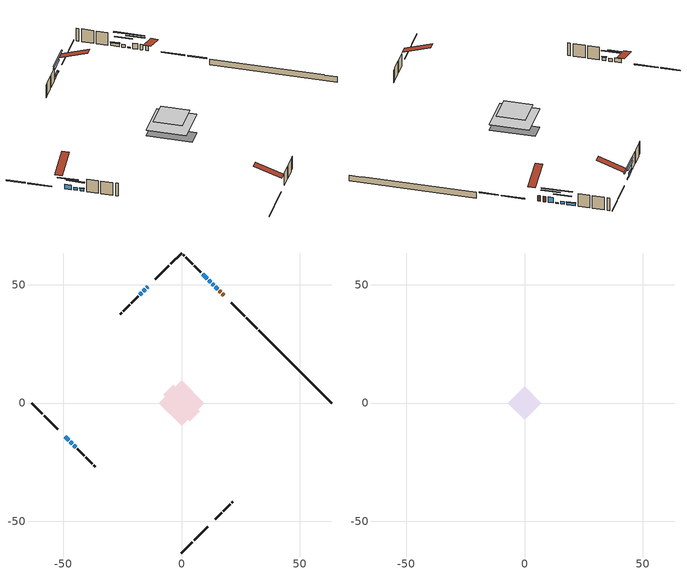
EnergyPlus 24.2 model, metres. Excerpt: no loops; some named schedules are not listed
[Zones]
conditioned space
 floor adiabatic (AdiabaticFloorConstruction): -9.63,0 0,9.63 9.63,0 0,-9.63 z3.12
 floor foundation (Slab1 construction): -7.67,3.46 -3.46,7.67 7.67,-3.46 3.46,-7.67 z-1.55
 wall outside (RimJoist1 construction): 0,-63.4 4.63,-58.77 / -63.4,0 -58.77,-4.63 / 0,63.4 -4.63,58.77 / 32.07,31.33 27.43,35.97 z0.68:0.98
 wall outside (RimJoist2 construction): 5.29,-58.11 11.04,-52.36 / -58.11,-5.29 -52.36,-11.04 / -5.29,58.11 -11.04,52.36 / 26.78,36.62 21.03,42.37 z0.68:0.98
 wall outside (AdiabaticWallConstruction 1): 17.9,45.49 17.3,46.1 / 16.64,46.76 16.03,47.37 z0.68:2.71
 wall outside (AdiabaticWallConstruction): 15.38,48.02 14.23,49.17 z0.68:2.76; 13.57,49.83 13.01,50.39 / -14.16,49.24 -14.72,48.68 z0.68:1.11; 12.36,51.04 11.57,51.83 z0.68:1.77; -15.37,48.03 -16.24,47.16 / -49.24,-14.16 -47.73,-15.67 z0.68:2.33; -16.89,46.51 -17.68,45.72 / 10.91,52.49 8.9,54.5 / -47.07,-16.33 -46.19,-17.21 / -45.54,-17.86 -44.66,-18.74 z0.68:1.72
 wall outside (Wall1 construction): 14.16,-49.24 16.97,-46.43 / -44,-19.4 -41.19,-22.21 / -18.34,45.06 -21.15,42.25 / 8.24,55.16 5.43,57.97 z0.68:5.56
 wall outside (Wall2 construction): 17.63,-45.77 20.5,-42.9 / -40.53,-22.87 -37.66,-25.74 / -21.81,41.59 -24.68,38.72 / 4.77,58.63 1.9,61.5 z0.68:5.56
 wall outside (Wall3 construction): 21.16,-42.24 21.75,-41.65 / -37,-26.4 -36.42,-26.98 / -25.34,38.06 -25.92,37.47 / 1.24,62.16 0.66,62.74 z0.68:5.56
 wall foundation (FoundationWall1 construction): 32.72,30.68,-1.55 32.72,30.68,0.68 60.33,3.07,0.68 60.33,3.07,0.52 63.4,0,0.52 63.4,0,-1.55
 window (WindowConstruction): 15.38,48.02 14.23,49.17 z0.68:2.76
 window (WindowConstruction 8): 13.57,49.83 13.02,50.38 z0.68:1.11
 window (WindowConstruction 9): -14.16,49.24 -14.72,48.68 z0.68:1.11
 window (WindowConstruction 1): 12.36,51.04 11.57,51.83 z0.68:1.77
 window (WindowConstruction 2): -15.37,48.03 -16.24,47.16 z0.68:2.33
 window (WindowConstruction 3): -16.89,46.51 -17.68,45.72 z0.68:1.72
 window (WindowConstruction 4): -49.24,-14.16 -47.73,-15.67 z0.68:2.33
 window (WindowConstruction 5): 10.91,52.49 8.9,54.5 z0.68:1.72
 window (WindowConstruction 6): -47.07,-16.33 -46.19,-17.21 z0.68:1.72
 window (WindowConstruction 7): -45.54,-17.86 -44.66,-18.74 z0.68:1.72
 door (Door): 17.9,45.5 17.3,46.1 z0.68:2.71
 door (Door 1): 16.64,46.76 16.03,47.37 z0.68:2.71
 ceiling adiabatic (AdiabaticFloorConstruction): 0,-9.63 9.63,0 0,9.63 -9.63,0 z3.12
attic - vented
 floor to conditioned space (Floor1 construction Reversed): -7.05,0 0,7.05 7.05,0 0,-7.05 z5.56
 roof outside (Roof1 construction): 13.5,-49.9,5.56 6.64,-43.03,8.79 4.83,-44.84,8.79 11.7,-51.7,5.56; -49.9,-13.5,5.56 -43.03,-6.64,8.79 -44.84,-4.83,8.79 -51.7,-11.7,5.56; -13.5,49.9,5.56 -6.64,43.03,8.79 -4.83,44.84,8.79 -11.7,51.7,5.56; 18.56,44.84,5.56 11.7,37.98,8.79 13.51,36.17,8.79 20.37,43.03,5.56
shading: 12.47,50.93 17.14,46.26 17.43,46.55 12.76,51.22 z5.25; 9.53,53.87 17.06,46.34 17.35,46.63 9.82,54.16 z6.04; -18.2,45.2 -10.68,52.72 -10.97,53.01 -18.49,45.49 z6.04; 9.81,53.59 14.12,49.28 14.41,49.57 10.1,53.88 z4.26; -18,45.4 -13.61,49.79 -13.9,50.08 -18.29,45.69 z4.82; -17.83,45.57 -16.75,46.65 -17.04,46.94 -18.12,45.86 z1.92; -45.97,-17.43 -51,-12.4 -51.29,-12.69 -46.26,-17.72 z4.82; 8.76,54.64 11.05,52.35 11.34,52.64 9.05,54.94 z1.92; -44.43,-18.97 -48.83,-14.57 -49.12,-14.86 -44.72,-19.26 z4.21; -44.52,-18.88 -45.68,-17.72 -45.97,-18.01 -44.81,-19.18 z1.92
[Building]
Building 1: Terrain=Suburbs
[Site:Location]
Toronto City Centre_ON: Latitude {deg}=43.63; Longitude {deg}=-79.39; Time Zone {hr}=-5; Elevation {m}=77; Keep Site Location Information=Yes
[Site:GroundTemperature:Shallow]
5.01852, 3.26908, 3.12898, 3.95918, 7.29196, 10.6092, 13.4851, 15.3069, 15.4617, 13.9799, 11.1774, 7.9619
[Site:WaterMainsTemperature]
Calculation Method=Schedule; Temperature Schedule=mains temperature schedule
[Material] Roughness=Rough; Thermal Absorptance=0.9
Name | Thickness {m} | Conductivity {W/m-K} | Density {kg/m3} | Specific Heat {J/kg-K} | Solar Absorptance | Visible Absorptance
asphalt or fiberglass shingles | 0.00635 | 0.162714 | 1121.4 | 1465.45 | 0.4 | 0.4
ceiling loosefill ins | 0.169333 | 0.0480833 | 16.02 | 1046.75 | 0.7 | 0.7
ceiling stud and cavity | 0.1397 | 0.123964 | 65.682 | 1177.47 | 0.7 | 0.7
concrete 4.0 in. | 0.1016 | 1.803125 | 2242.8 | 837.4 | 0.7 | 0.7
concrete 8.0 in. | 0.2032 | 1.803125 | 2242.8 | 837.4 | 0.7 | 0.7
door material | 0.04445 | 0.053851 | 512.64 | 1214.23 | 0.7 | 0.7
door material 1 | 0.04445 | 0.20624 | 512.64 | 1214.23 | 0.7 | 0.7
exterior vertical ins | 0.00746868 | 0.029427 | 32.04 | 1214.23 | 0.7 | 0.7
floor covering | 0.0127 | 0.0433444 | 54.468 | 1339.84 | 0.6 | 0.6
floor rigid ins; wall rigid ins | 0.512978 | 0.029427 | 32.04 | 1214.23 | 0.7 | 0.7
floor stud and cavity | 0.1397 | 1.75129 | 37.0049 | 1207.88 | 0.7 | 0.7
furniture material conditioned space 1 | 0.1524 | 0.115458 | 640.8 | 1214.23 | 0.6 | 0.6
gypsum board | 0.0127 | 0.160291 | 801 | 837.4 | 0.6 | 0.6
gypsum board 1 | 0.0127 | 0.160291 | 801 | 837.4 | 0.7 | 0.7
osb sheathing 0.5 in. | 0.0127 | 0.115458 | 512.64 | 1214.23 | 0.7 | 0.7
osb sheathing 0.75 in. | 0.01905 | 0.115458 | 512.64 | 1214.23 | 0.7 | 0.7
osb sheathing 2.0 in. | 0.0508 | 0.115458 | 512.64 | 1214.23 | 0.7 | 0.7
rim joist rigid ins | 0.051816 | 0.029427 | 32.04 | 1214.23 | 0.7 | 0.7
rim joist stud and cavity | 0.0508 | 0.0296634 | 125.044 | 1163.47 | 0.6 | 0.6
rim joist stud and cavity 1 | 0.0508 | 0.308293 | 125.044 | 1163.47 | 0.6 | 0.6
slab rigid ins | 0.0107244 | 0.029427 | 32.04 | 1214.23 | 0.7 | 0.7
wall stud and cavity | 0.1397 | 0.0820459 | 139.0536 | 1170.24 | 0.7 | 0.7
wall stud and cavity 1 | 0.1397 | 0.0942262 | 139.0536 | 1170.24 | 0.7 | 0.7
wall stud and cavity 2 | 0.1397 | 0.111431 | 139.0536 | 1170.24 | 0.7 | 0.7
wall stud and cavity 3 | 0.0889 | 0.380278 | 52.3479 | 1209.89 | 0.7 | 0.7
wall stud and cavity 4 | 0.0889 | 0.391764 | 83.0341 | 1211.67 | 0.7 | 0.7
wood siding | 0.0254 | 0.102417 | 544.68 | 1172.36 | 0.4 | 0.4
wood siding 1; wood siding 2; wood siding 3 | 0.0254 | 0.102417 | 544.68 | 1172.36 | 0.7 | 0.7
[WindowMaterial:SimpleGlazingSystem]
Name | U-Factor {W/m2-K} | Solar Heat Gain Coefficient
WindowMaterial | 4.26815 | 0.68
WindowMaterial 1 | 1.862384 | 0.49
WindowMaterial 2 | 1.76529 | 0.52
WindowMaterial 3 | 1.87374 | 0.49
WindowMaterial 4 | 1.67047 | 0.55
WindowMaterial 5 | 1.82718 | 0.51
WindowMaterial 6 | 1.8516 | 0.5
WindowMaterial 7 | 4.31414 | 0.44
WindowMaterial 8 | 5.96644 | 0.58
[Construction]
AdiabaticFloorConstruction: floor stud and cavity, floor rigid ins, osb sheathing 0.75 in., floor covering
AdiabaticWallConstruction: wood siding 2, wall rigid ins, wall stud and cavity 3, gypsum board
AdiabaticWallConstruction 1: wood siding 3, wall rigid ins, wall stud and cavity 3, gypsum board
Door: door material
Door 1: door material 1
Floor1 construction Reversed: gypsum board, ceiling stud and cavity, ceiling loosefill ins
FoundationWall1 construction: concrete 8.0 in., gypsum board 1
furniture construction conditioned space 1: furniture material conditioned space 1
PartitionWallConstruction: gypsum board, wall stud and cavity 4, gypsum board
RimJoist1 construction: wood siding 1, osb sheathing 2.0 in., rim joist stud and cavity
RimJoist2 construction: wood siding 1, rim joist rigid ins, osb sheathing 2.0 in., rim joist stud and cavity 1
Roof1 construction: asphalt or fiberglass shingles
Slab1 construction: slab rigid ins, concrete 4.0 in.
Wall1 construction: wood siding, osb sheathing 0.5 in., wall stud and cavity, gypsum board
Wall2 construction: wood siding, osb sheathing 0.5 in., wall stud and cavity 1, gypsum board
Wall3 construction: wood siding, osb sheathing 0.5 in., wall stud and cavity 2, gypsum board
WindowConstruction: WindowMaterial
WindowConstruction 1: WindowMaterial 1
WindowConstruction 2: WindowMaterial 2
WindowConstruction 3: WindowMaterial 3
WindowConstruction 4: WindowMaterial 4
WindowConstruction 5: WindowMaterial 5
WindowConstruction 6; WindowConstruction 7: WindowMaterial 6
WindowConstruction 8: WindowMaterial 7
WindowConstruction 9: WindowMaterial 8
[Zone] Multiplier=1; Part of Total Floor Area=Yes
Name | Volume {m3}
attic - vented | 52.1286
conditioned space | 692.1
[Space]
Name | Zone | Volume {m3}
attic - vented 1 | attic - vented | 52.1286
conditioned space 1 | conditioned space | 692.1
[ZoneInfiltration:EffectiveLeakageArea]
infil attic - vented 1: Zone or Space=attic - vented 1; Schedule=Always On Discrete; Effective Air Leakage Area {cm2}=4179.79; Stack Coefficient=0.000224943; Wind Coefficient=1.01334e-05
[ZoneMixing]
whole house fan mix: Zone or Space=attic - vented; Schedule=Always On Continuous; Design Flow Rate Calculation Method=Flow/Zone; Design Flow Rate {m3/s}=0; Source Zone or Space=conditioned space
[SurfaceProperty:ExposedFoundationPerimeter]
Slab1: Exposed Perimeter Calculation Method=TotalExposedPerimeter; Total Exposed Perimeter {m}=43.384
[InternalMass] Zone or ZoneList=conditioned space; Space or SpaceList=conditioned space 1
Name | Construction | Surface Area {m2}
furniture mass conditioned space 1 | furniture construction conditioned space 1 | 111.68
partition wall mass | PartitionWallConstruction | 279.201
[Lights]
interior lighting: Zone or ZoneList or Space or SpaceList=conditioned space 1; Schedule=interior lighting schedule; Design Level Calculation Method=LightingLevel; Lighting Level {W}=343.2; Return Air Fraction=0; Fraction Radiant=0.6; Fraction Visible=0.2; Fraction Replaceable=1
[People]
occupants: Zone or ZoneList or Space or SpaceList=conditioned space 1; Number of People Schedule=occupants schedule; Number of People Calculation Method=People; Number of People=3; Fraction Radiant=0.314171; Sensible Heat Fraction=0.56303; Activity Level Schedule=occupants activity schedule; Carbon Dioxide Generation Rate {m3/s-W}=0; Enable ASHRAE 55 Comfort Warnings=No; Mean Radiant Temperature Calculation Type=EnclosureAveraged
[ElectricEquipment] Zone or ZoneList or Space or SpaceList=conditioned space 1; Design Level Calculation Method=EquipmentLevel
Name | Schedule | Design Level {W} | Fraction Latent | Fraction Radiant | Fraction Lost
clothes dryer | clothes dryer schedule | 140.772 | 0.015 | 0.081 | 0.85
clothes washer | clothes washer schedule | 32.1985 | 0.03 | 0.162 | 0.7
cooking range | cooking range schedule | 215.147 | 0.08 | 0.432 | 0.2
dishwasher | dishwasher schedule | 66.8632 | 0.3 | 0.18 | 0.4
fridge | fridge schedule | 72.9452 | 0 | 0.6 | 0
mech vent bath fan 0 | mech vent bath fan 0 schedule | 50.2 | 0 | 0 | 1
mech vent bath fan 1 | mech vent bath fan 1 schedule | 50.2 | 0 | 0 | 1
mech vent house fan | mech vent house fan schedule | 0 | 0 | 0 | 1
mech vent house fan cfis | mech vent house fan cfis schedule | 0 | 0 | 0 | 0
mech vent range fan 0 | mech vent range fan 0 schedule | 57 | 0 | 0 | 1
misc plug loads | misc plug loads schedule | 494.7 | 0.045 | 0.513 | 0.1
whole house fan | Always On Discrete | 0 | 0 | 0 | 1
[OtherEquipment] Zone or ZoneList or Space or SpaceList=conditioned space 1; Design Level Calculation Method=EquipmentLevel
Name | Fuel Type | Schedule | Design Level {W} | Fraction Latent | Fraction Radiant | Fraction Lost
clothes dryer 1 | Electricity | clothes dryer schedule | 0 | 0.015 | 0.081 | 0.85
cooking range 1 | Electricity | cooking range schedule | 0 | 0.08 | 0.432 | 0.2
general water use latent | None | general water use schedule | 62.594 | 1 | 0 | 0
general water use sensible | None | general water use schedule | -61.6891 | 0 | 0.6 | 0
mech vent house fan latent load | None | Always On Discrete | 0 | 1 | 0 | 0
mech vent house fan sensible load | None | Always On Discrete | 0 | 0 | 0 | 0
water heater energy adjustment1 | NaturalGas | Always On Discrete | 0.01 | 0 | 0 | 1
[ZoneInfiltration:DesignFlowRate] Zone or ZoneList or Space or SpaceList=conditioned space 1; Schedule=Always On Discrete; Design Flow Rate Calculation Method=Flow/Zone; Design Flow Rate {m3/s}=0
infil flow; natural vent flow; whole house fan flow
[Foundation:Kiva]
Foundation Kiva 1: Initial Indoor Air Temperature {C}=18; Wall Height Above Grade {m}=0.680009; Wall Depth Below Slab {m}=0.2032; Custom Block Material Name 1=exterior vertical ins; Custom Block Depth 1 {m}=2.23001; Custom Block X Position 1 {m}=0.2159; Custom Block Z Position 1 {m}=0
[Foundation:Kiva:Settings]
Soil Conductivity {W/m-K}=0.849921; Soil Density {kg/m3}=1842.3; Soil Specific Heat {J/kg-K}=418.7; Ground Solar Absorptivity=0.9; Ground Thermal Absorptivity=0.9; Ground Surface Roughness {m}=0.03; Far-Field Width {m}=40; Deep-Ground Boundary Condition=ZeroFlux; Deep-Ground Depth {m}=40; Minimum Cell Dimension {m}=0.2; Maximum Cell Growth Coefficient=3; Simulation Timestep=Timestep
[Exterior:Lights]
exterior lighting: Schedule=exterior lighting schedule; Design Level {W}=75.6
[Schedule:Constant]
Name | Hourly Value
Always On Continuous; mech vent house fan schedule; mech vent house fan cfis schedule; Always On Discrete | 1
occupants activity schedule | 117.228
fridge schedule | 0
[Schedule:Week:Daily]
interior lighting schedule Week Rule - Jan1-Jan27: interior lighting schedule day, interior lighting schedule day, interior lighting schedule day, interior lighting schedule day, interior lighting schedule day, interior lighting schedule day, interior lighting schedule day, interior lighting schedule default day, interior lighting schedule default day, interior lighting schedule default day, interior lighting schedule default day, interior lighting schedule default day
interior lighting schedule Week Rule - Jan28-Feb3: interior lighting schedule day, interior lighting schedule day, interior lighting schedule day, interior lighting schedule day, interior lighting schedule day 1, interior lighting schedule day 1, interior lighting schedule day 1, interior lighting schedule default day, interior lighting schedule default day, interior lighting schedule default day, interior lighting schedule default day, interior lighting schedule default day
interior lighting schedule Week Rule - Feb4-Feb24: interior lighting schedule day 1, interior lighting schedule day 1, interior lighting schedule day 1, interior lighting schedule day 1, interior lighting schedule day 1, interior lighting schedule day 1, interior lighting schedule day 1, interior lighting schedule default day, interior lighting schedule default day, interior lighting schedule default day, interior lighting schedule default day, interior lighting schedule default day
interior lighting schedule Week Rule - Feb25-Mar3: interior lighting schedule day 1, interior lighting schedule day 1, interior lighting schedule day 1, interior lighting schedule day 1, interior lighting schedule day 2, interior lighting schedule day 2, interior lighting schedule day 2, interior lighting schedule default day, interior lighting schedule default day, interior lighting schedule default day, interior lighting schedule default day, interior lighting schedule default day
interior lighting schedule Week Rule - Mar4-Mar31: interior lighting schedule day 2, interior lighting schedule day 2, interior lighting schedule day 2, interior lighting schedule day 2, interior lighting schedule day 2, interior lighting schedule day 2, interior lighting schedule day 2, interior lighting schedule default day, interior lighting schedule default day, interior lighting schedule default day, interior lighting schedule default day, interior lighting schedule default day
interior lighting schedule Week Rule - Apr1-Apr28: interior lighting schedule day 3, interior lighting schedule day 3, interior lighting schedule day 3, interior lighting schedule day 3, interior lighting schedule day 3, interior lighting schedule day 3, interior lighting schedule day 3, interior lighting schedule default day, interior lighting schedule default day, interior lighting schedule default day, interior lighting schedule default day, interior lighting schedule default day
interior lighting schedule Week Rule - Apr29-May5: interior lighting schedule day 3, interior lighting schedule day 3, interior lighting schedule day 4, interior lighting schedule day 4, interior lighting schedule day 4, interior lighting schedule day 4, interior lighting schedule day 4, interior lighting schedule default day, interior lighting schedule default day, interior lighting schedule default day, interior lighting schedule default day, interior lighting schedule default day
interior lighting schedule Week Rule - May6-May26: interior lighting schedule day 4, interior lighting schedule day 4, interior lighting schedule day 4, interior lighting schedule day 4, interior lighting schedule day 4, interior lighting schedule day 4, interior lighting schedule day 4, interior lighting schedule default day, interior lighting schedule default day, interior lighting schedule default day, interior lighting schedule default day, interior lighting schedule default day
interior lighting schedule Week Rule - May27-Jun2: interior lighting schedule day 4, interior lighting schedule day 4, interior lighting schedule day 4, interior lighting schedule day 4, interior lighting schedule day 4, interior lighting schedule day 5, interior lighting schedule day 5, interior lighting schedule default day, interior lighting schedule default day, interior lighting schedule default day, interior lighting schedule default day, interior lighting schedule default day
interior lighting schedule Week Rule - Jun3-Jun30: interior lighting schedule day 5, interior lighting schedule day 5, interior lighting schedule day 5, interior lighting schedule day 5, interior lighting schedule day 5, interior lighting schedule day 5, interior lighting schedule day 5, interior lighting schedule default day, interior lighting schedule default day, interior lighting schedule default day, interior lighting schedule default day, interior lighting schedule default day
interior lighting schedule Week Rule - Jul1-Jul28: interior lighting schedule day 6, interior lighting schedule day 6, interior lighting schedule day 6, interior lighting schedule day 6, interior lighting schedule day 6, interior lighting schedule day 6, interior lighting schedule day 6, interior lighting schedule default day, interior lighting schedule default day, interior lighting schedule default day, interior lighting schedule default day, interior lighting schedule default day
interior lighting schedule Week Rule - Jul29-Aug4: interior lighting schedule day 6, interior lighting schedule day 6, interior lighting schedule day 6, interior lighting schedule day 7, interior lighting schedule day 7, interior lighting schedule day 7, interior lighting schedule day 7, interior lighting schedule default day, interior lighting schedule default day, interior lighting schedule default day, interior lighting schedule default day, interior lighting schedule default day
interior lighting schedule Week Rule - Aug5-Aug25: interior lighting schedule day 7, interior lighting schedule day 7, interior lighting schedule day 7, interior lighting schedule day 7, interior lighting schedule day 7, interior lighting schedule day 7, interior lighting schedule day 7, interior lighting schedule default day, interior lighting schedule default day, interior lighting schedule default day, interior lighting schedule default day, interior lighting schedule default day
interior lighting schedule Week Rule - Aug26-Sep1: interior lighting schedule day 7, interior lighting schedule day 7, interior lighting schedule day 7, interior lighting schedule day 7, interior lighting schedule day 7, interior lighting schedule day 7, interior lighting schedule day 8, interior lighting schedule default day, interior lighting schedule default day, interior lighting schedule default day, interior lighting schedule default day, interior lighting schedule default day
interior lighting schedule Week Rule - Sep2-Sep29: interior lighting schedule day 8, interior lighting schedule day 8, interior lighting schedule day 8, interior lighting schedule day 8, interior lighting schedule day 8, interior lighting schedule day 8, interior lighting schedule day 8, interior lighting schedule default day, interior lighting schedule default day, interior lighting schedule default day, interior lighting schedule default day, interior lighting schedule default day
interior lighting schedule Week Rule - Sep30-Oct6: interior lighting schedule day 8, interior lighting schedule day 9, interior lighting schedule day 9, interior lighting schedule day 9, interior lighting schedule day 9, interior lighting schedule day 9, interior lighting schedule day 9, interior lighting schedule default day, interior lighting schedule default day, interior lighting schedule default day, interior lighting schedule default day, interior lighting schedule default day
interior lighting schedule Week Rule - Oct7-Oct27: interior lighting schedule day 9, interior lighting schedule day 9, interior lighting schedule day 9, interior lighting schedule day 9, interior lighting schedule day 9, interior lighting schedule day 9, interior lighting schedule day 9, interior lighting schedule default day, interior lighting schedule default day, interior lighting schedule default day, interior lighting schedule default day, interior lighting schedule default day
interior lighting schedule Week Rule - Oct28-Nov3: interior lighting schedule day 9, interior lighting schedule day 9, interior lighting schedule day 9, interior lighting schedule day 9, interior lighting schedule day 10, interior lighting schedule day 10, interior lighting schedule day 10, interior lighting schedule default day, interior lighting schedule default day, interior lighting schedule default day, interior lighting schedule default day, interior lighting schedule default day
interior lighting schedule Week Rule - Nov4-Nov24: interior lighting schedule day 10, interior lighting schedule day 10, interior lighting schedule day 10, interior lighting schedule day 10, interior lighting schedule day 10, interior lighting schedule day 10, interior lighting schedule day 10, interior lighting schedule default day, interior lighting schedule default day, interior lighting schedule default day, interior lighting schedule default day, interior lighting schedule default day
interior lighting schedule Week Rule - Nov25-Dec1: interior lighting schedule day 10, interior lighting schedule day 10, interior lighting schedule day 10, interior lighting schedule day 10, interior lighting schedule day 10, interior lighting schedule day 10, interior lighting schedule day 11, interior lighting schedule default day, interior lighting schedule default day, interior lighting schedule default day, interior lighting schedule default day, interior lighting schedule default day
interior lighting schedule Week Rule - Dec2-Dec31: interior lighting schedule day 11, interior lighting schedule day 11, interior lighting schedule day 11, interior lighting schedule day 11, interior lighting schedule day 11, interior lighting schedule day 11, interior lighting schedule day 11, interior lighting schedule default day, interior lighting schedule default day, interior lighting schedule default day, interior lighting schedule default day, interior lighting schedule default day
occupants schedule Week Rule - Jan1-Dec31: occupants schedule day, occupants schedule day, occupants schedule day, occupants schedule day, occupants schedule day, occupants schedule day, occupants schedule day, occupants schedule default day, occupants schedule default day, occupants schedule default day, occupants schedule default day, occupants schedule default day
clothes dryer schedule Week Rule - Jan1-Dec31: clothes dryer schedule day, clothes dryer schedule day, clothes dryer schedule day, clothes dryer schedule day, clothes dryer schedule day, clothes dryer schedule day, clothes dryer schedule day, clothes dryer schedule default day, clothes dryer schedule default day, clothes dryer schedule default day, clothes dryer schedule default day, clothes dryer schedule default day
clothes washer schedule Week Rule - Jan1-Dec31: clothes washer schedule day, clothes washer schedule day, clothes washer schedule day, clothes washer schedule day, clothes washer schedule day, clothes washer schedule day, clothes washer schedule day, clothes washer schedule default day, clothes washer schedule default day, clothes washer schedule default day, clothes washer schedule default day, clothes washer schedule default day
cooking range schedule Week Rule - Jan1-Dec31: cooking range schedule day, cooking range schedule day, cooking range schedule day, cooking range schedule day, cooking range schedule day, cooking range schedule day, cooking range schedule day, cooking range schedule default day, cooking range schedule default day, cooking range schedule default day, cooking range schedule default day, cooking range schedule default day
dishwasher schedule Week Rule - Jan1-Dec31: dishwasher schedule day, dishwasher schedule day, dishwasher schedule day, dishwasher schedule day, dishwasher schedule day, dishwasher schedule day, dishwasher schedule day, dishwasher schedule default day, dishwasher schedule default day, dishwasher schedule default day, dishwasher schedule default day, dishwasher schedule default day
mech vent bath fan 0 schedule Week Rule - Jan1-Dec31: mech vent bath fan 0 schedule day, mech vent bath fan 0 schedule day, mech vent bath fan 0 schedule day, mech vent bath fan 0 schedule day, mech vent bath fan 0 schedule day, mech vent bath fan 0 schedule day, mech vent bath fan 0 schedule day, mech vent bath fan 0 schedule default day, mech vent bath fan 0 schedule default day, mech vent bath fan 0 schedule default day, mech vent bath fan 0 schedule default day, mech vent bath fan 0 schedule default day
mech vent bath fan 1 schedule Week Rule - Jan1-Dec31: mech vent bath fan 1 schedule day, mech vent bath fan 1 schedule day, mech vent bath fan 1 schedule day, mech vent bath fan 1 schedule day, mech vent bath fan 1 schedule day, mech vent bath fan 1 schedule day, mech vent bath fan 1 schedule day, mech vent bath fan 1 schedule default day, mech vent bath fan 1 schedule default day, mech vent bath fan 1 schedule default day, mech vent bath fan 1 schedule default day, mech vent bath fan 1 schedule default day
mech vent range fan 0 schedule Week Rule - Jan1-Dec31: mech vent range fan 0 schedule day, mech vent range fan 0 schedule day, mech vent range fan 0 schedule day, mech vent range fan 0 schedule day, mech vent range fan 0 schedule day, mech vent range fan 0 schedule day, mech vent range fan 0 schedule day, mech vent range fan 0 schedule default day, mech vent range fan 0 schedule default day, mech vent range fan 0 schedule default day, mech vent range fan 0 schedule default day, mech vent range fan 0 schedule default day
misc plug loads schedule Week Rule - Jan1-Dec31: misc plug loads schedule day, misc plug loads schedule day, misc plug loads schedule day, misc plug loads schedule day, misc plug loads schedule day, misc plug loads schedule day, misc plug loads schedule day, misc plug loads schedule default day, misc plug loads schedule default day, misc plug loads schedule default day, misc plug loads schedule default day, misc plug loads schedule default day
general water use schedule Week Rule - Jan1-Dec31: general water use schedule day, general water use schedule day, general water use schedule day, general water use schedule day, general water use schedule day, general water use schedule day, general water use schedule day, general water use schedule default day, general water use schedule default day, general water use schedule default day, general water use schedule default day, general water use schedule default day
exterior lighting schedule Week Rule - Jan1-Jan27: exterior lighting schedule day, exterior lighting schedule day, exterior lighting schedule day, exterior lighting schedule day, exterior lighting schedule day, exterior lighting schedule day, exterior lighting schedule day, exterior lighting schedule default day, exterior lighting schedule default day, exterior lighting schedule default day, exterior lighting schedule default day, exterior lighting schedule default day
exterior lighting schedule Week Rule - Jan28-Feb3: exterior lighting schedule day, exterior lighting schedule day, exterior lighting schedule day, exterior lighting schedule day, exterior lighting schedule day 1, exterior lighting schedule day 1, exterior lighting schedule day 1, exterior lighting schedule default day, exterior lighting schedule default day, exterior lighting schedule default day, exterior lighting schedule default day, exterior lighting schedule default day
exterior lighting schedule Week Rule - Feb4-Feb24: exterior lighting schedule day 1, exterior lighting schedule day 1, exterior lighting schedule day 1, exterior lighting schedule day 1, exterior lighting schedule day 1, exterior lighting schedule day 1, exterior lighting schedule day 1, exterior lighting schedule default day, exterior lighting schedule default day, exterior lighting schedule default day, exterior lighting schedule default day, exterior lighting schedule default day
exterior lighting schedule Week Rule - Feb25-Mar3: exterior lighting schedule day 1, exterior lighting schedule day 1, exterior lighting schedule day 1, exterior lighting schedule day 1, exterior lighting schedule day 2, exterior lighting schedule day 2, exterior lighting schedule day 2, exterior lighting schedule default day, exterior lighting schedule default day, exterior lighting schedule default day, exterior lighting schedule default day, exterior lighting schedule default day
exterior lighting schedule Week Rule - Mar4-Mar31: exterior lighting schedule day 2, exterior lighting schedule day 2, exterior lighting schedule day 2, exterior lighting schedule day 2, exterior lighting schedule day 2, exterior lighting schedule day 2, exterior lighting schedule day 2, exterior lighting schedule default day, exterior lighting schedule default day, exterior lighting schedule default day, exterior lighting schedule default day, exterior lighting schedule default day
exterior lighting schedule Week Rule - Apr1-Apr28: exterior lighting schedule day 3, exterior lighting schedule day 3, exterior lighting schedule day 3, exterior lighting schedule day 3, exterior lighting schedule day 3, exterior lighting schedule day 3, exterior lighting schedule day 3, exterior lighting schedule default day, exterior lighting schedule default day, exterior lighting schedule default day, exterior lighting schedule default day, exterior lighting schedule default day
exterior lighting schedule Week Rule - Apr29-May5: exterior lighting schedule day 3, exterior lighting schedule day 3, exterior lighting schedule day 4, exterior lighting schedule day 4, exterior lighting schedule day 4, exterior lighting schedule day 4, exterior lighting schedule day 4, exterior lighting schedule default day, exterior lighting schedule default day, exterior lighting schedule default day, exterior lighting schedule default day, exterior lighting schedule default day
exterior lighting schedule Week Rule - May6-May26: exterior lighting schedule day 4, exterior lighting schedule day 4, exterior lighting schedule day 4, exterior lighting schedule day 4, exterior lighting schedule day 4, exterior lighting schedule day 4, exterior lighting schedule day 4, exterior lighting schedule default day, exterior lighting schedule default day, exterior lighting schedule default day, exterior lighting schedule default day, exterior lighting schedule default day
exterior lighting schedule Week Rule - May27-Jun2: exterior lighting schedule day 4, exterior lighting schedule day 4, exterior lighting schedule day 4, exterior lighting schedule day 4, exterior lighting schedule day 4, exterior lighting schedule day 5, exterior lighting schedule day 5, exterior lighting schedule default day, exterior lighting schedule default day, exterior lighting schedule default day, exterior lighting schedule default day, exterior lighting schedule default day
exterior lighting schedule Week Rule - Jun3-Jun30: exterior lighting schedule day 5, exterior lighting schedule day 5, exterior lighting schedule day 5, exterior lighting schedule day 5, exterior lighting schedule day 5, exterior lighting schedule day 5, exterior lighting schedule day 5, exterior lighting schedule default day, exterior lighting schedule default day, exterior lighting schedule default day, exterior lighting schedule default day, exterior lighting schedule default day
exterior lighting schedule Week Rule - Jul1-Jul28: exterior lighting schedule day 6, exterior lighting schedule day 6, exterior lighting schedule day 6, exterior lighting schedule day 6, exterior lighting schedule day 6, exterior lighting schedule day 6, exterior lighting schedule day 6, exterior lighting schedule default day, exterior lighting schedule default day, exterior lighting schedule default day, exterior lighting schedule default day, exterior lighting schedule default day
exterior lighting schedule Week Rule - Jul29-Aug4: exterior lighting schedule day 6, exterior lighting schedule day 6, exterior lighting schedule day 6, exterior lighting schedule day 7, exterior lighting schedule day 7, exterior lighting schedule day 7, exterior lighting schedule day 7, exterior lighting schedule default day, exterior lighting schedule default day, exterior lighting schedule default day, exterior lighting schedule default day, exterior lighting schedule default day
exterior lighting schedule Week Rule - Aug5-Aug25: exterior lighting schedule day 7, exterior lighting schedule day 7, exterior lighting schedule day 7, exterior lighting schedule day 7, exterior lighting schedule day 7, exterior lighting schedule day 7, exterior lighting schedule day 7, exterior lighting schedule default day, exterior lighting schedule default day, exterior lighting schedule default day, exterior lighting schedule default day, exterior lighting schedule default day
exterior lighting schedule Week Rule - Aug26-Sep1: exterior lighting schedule day 7, exterior lighting schedule day 7, exterior lighting schedule day 7, exterior lighting schedule day 7, exterior lighting schedule day 7, exterior lighting schedule day 7, exterior lighting schedule day 8, exterior lighting schedule default day, exterior lighting schedule default day, exterior lighting schedule default day, exterior lighting schedule default day, exterior lighting schedule default day
exterior lighting schedule Week Rule - Sep2-Sep29: exterior lighting schedule day 8, exterior lighting schedule day 8, exterior lighting schedule day 8, exterior lighting schedule day 8, exterior lighting schedule day 8, exterior lighting schedule day 8, exterior lighting schedule day 8, exterior lighting schedule default day, exterior lighting schedule default day, exterior lighting schedule default day, exterior lighting schedule default day, exterior lighting schedule default day
exterior lighting schedule Week Rule - Sep30-Oct6: exterior lighting schedule day 8, exterior lighting schedule day 9, exterior lighting schedule day 9, exterior lighting schedule day 9, exterior lighting schedule day 9, exterior lighting schedule day 9, exterior lighting schedule day 9, exterior lighting schedule default day, exterior lighting schedule default day, exterior lighting schedule default day, exterior lighting schedule default day, exterior lighting schedule default day
exterior lighting schedule Week Rule - Oct7-Oct27: exterior lighting schedule day 9, exterior lighting schedule day 9, exterior lighting schedule day 9, exterior lighting schedule day 9, exterior lighting schedule day 9, exterior lighting schedule day 9, exterior lighting schedule day 9, exterior lighting schedule default day, exterior lighting schedule default day, exterior lighting schedule default day, exterior lighting schedule default day, exterior lighting schedule default day
[Schedule:Year]
interior lighting schedule: interior lighting schedule Week Rule - Jan1-Jan27, 1, 1, 1, 27, interior lighting schedule Week Rule - Jan28-Feb3, 1, 28, 2, 3, interior lighting schedule Week Rule - Feb4-Feb24, 2, 4, 2, 24, interior lighting schedule Week Rule - Feb25-Mar3, 2, 25, 3, 3, interior lighting schedule Week Rule - Mar4-Mar31, 3, 4, 3, 31, interior lighting schedule Week Rule - Apr1-Apr28, 4, 1, 4, 28, interior lighting schedule Week Rule - Apr29-May5, 4, 29, 5, 5, interior lighting schedule Week Rule - May6-May26, 5, 6, 5, 26, interior lighting schedule Week Rule - May27-Jun2, 5, 27, 6, 2, interior lighting schedule Week Rule - Jun3-Jun30, 6, 3, 6, 30, interior lighting schedule Week Rule - Jul1-Jul28, 7, 1, 7, 28, interior lighting schedule Week Rule - Jul29-Aug4, 7, 29, 8, 4, interior lighting schedule Week Rule - Aug5-Aug25, 8, 5, 8, 25, interior lighting schedule Week Rule - Aug26-Sep1, 8, 26, 9, 1, interior lighting schedule Week Rule - Sep2-Sep29, 9, 2, 9, 29, interior lighting schedule Week Rule - Sep30-Oct6, 9, 30, 10, 6, interior lighting schedule Week Rule - Oct7-Oct27, 10, 7, 10, 27, interior lighting schedule Week Rule - Oct28-Nov3, 10, 28, 11, 3, interior lighting schedule Week Rule - Nov4-Nov24, 11, 4, 11, 24, interior lighting schedule Week Rule - Nov25-Dec1, 11, 25, 12, 1, interior lighting schedule Week Rule - Dec2-Dec31, 12, 2, 12, 31
occupants schedule: occupants schedule Week Rule - Jan1-Dec31, 1, 1, 12, 31
clothes dryer schedule: clothes dryer schedule Week Rule - Jan1-Dec31, 1, 1, 12, 31
clothes washer schedule: clothes washer schedule Week Rule - Jan1-Dec31, 1, 1, 12, 31
cooking range schedule: cooking range schedule Week Rule - Jan1-Dec31, 1, 1, 12, 31
dishwasher schedule: dishwasher schedule Week Rule - Jan1-Dec31, 1, 1, 12, 31
mech vent bath fan 0 schedule: mech vent bath fan 0 schedule Week Rule - Jan1-Dec31, 1, 1, 12, 31
mech vent bath fan 1 schedule: mech vent bath fan 1 schedule Week Rule - Jan1-Dec31, 1, 1, 12, 31
mech vent range fan 0 schedule: mech vent range fan 0 schedule Week Rule - Jan1-Dec31, 1, 1, 12, 31
misc plug loads schedule: misc plug loads schedule Week Rule - Jan1-Dec31, 1, 1, 12, 31
general water use schedule: general water use schedule Week Rule - Jan1-Dec31, 1, 1, 12, 31
exterior lighting schedule: exterior lighting schedule Week Rule - Jan1-Jan27, 1, 1, 1, 27, exterior lighting schedule Week Rule - Jan28-Feb3, 1, 28, 2, 3, exterior lighting schedule Week Rule - Feb4-Feb24, 2, 4, 2, 24, exterior lighting schedule Week Rule - Feb25-Mar3, 2, 25, 3, 3, exterior lighting schedule Week Rule - Mar4-Mar31, 3, 4, 3, 31, exterior lighting schedule Week Rule - Apr1-Apr28, 4, 1, 4, 28, exterior lighting schedule Week Rule - Apr29-May5, 4, 29, 5, 5, exterior lighting schedule Week Rule - May6-May26, 5, 6, 5, 26, exterior lighting schedule Week Rule - May27-Jun2, 5, 27, 6, 2, exterior lighting schedule Week Rule - Jun3-Jun30, 6, 3, 6, 30, exterior lighting schedule Week Rule - Jul1-Jul28, 7, 1, 7, 28, exterior lighting schedule Week Rule - Jul29-Aug4, 7, 29, 8, 4, exterior lighting schedule Week Rule - Aug5-Aug25, 8, 5, 8, 25, exterior lighting schedule Week Rule - Aug26-Sep1, 8, 26, 9, 1, exterior lighting schedule Week Rule - Sep2-Sep29, 9, 2, 9, 29, exterior lighting schedule Week Rule - Sep30-Oct6, 9, 30, 10, 6, exterior lighting schedule Week Rule - Oct7-Oct27, 10, 7, 10, 27, exterior lighting schedule Week Rule - Oct28-Nov3, 10, 28, 11, 3, exterior lighting schedule Week Rule - Nov4-Nov24, 11, 4, 11, 24, exterior lighting schedule Week Rule - Nov25-Dec1, 11, 25, 12, 1, exterior lighting schedule Week Rule - Dec2-Dec31, 12, 2, 12, 31
[Schedule:Compact]
mains temperature schedule: Through: 01/01, For: AllDays, Until: 24:00, 8.80333, Through: 01/02, For: AllDays, Until: 24:00, 8.74333, Through: 01/03, For: AllDays, Until: 24:00, 8.68389, Through: 01/04, For: AllDays, Until: 24:00, 8.62611, Through: 01/05, For: AllDays, Until: 24:00, 8.56944, Through: 01/06, For: AllDays, Until: 24:00, 8.51389, Through: 01/07, For: AllDays, Until: 24:00, 8.45944, Through: 01/08, For: AllDays, Until: 24:00, 8.40611, Through: 01/09, For: AllDays, Until: 24:00, 8.35389, Through: 01/10, For: AllDays, Until: 24:00, 8.30278, Through: 01/11, For: AllDays, Until: 24:00, 8.25333, Through: 01/12, For: AllDays, Until: 24:00, 8.205, Through: 01/13, For: AllDays, Until: 24:00, 8.15778, Through: 01/14, For: AllDays, Until: 24:00, 8.11222, Through: 01/15, For: AllDays, Until: 24:00, 8.06778, Through: 01/16, For: AllDays, Until: 24:00, 8.02444, Through: 01/17, For: AllDays, Until: 24:00, 7.98222, Through: 01/18, For: AllDays, Until: 24:00, 7.94167, Through: 01/19, For: AllDays, Until: 24:00, 7.90222, Through: 01/20, For: AllDays, Until: 24:00, 7.86444, Through: 01/21, For: AllDays, Until: 24:00, 7.82778, Through: 01/22, For: AllDays, Until: 24:00, 7.79278, Through: 01/23, For: AllDays, Until: 24:00, 7.75889, Through: 01/24, For: AllDays, Until: 24:00, 7.72667, Through: 01/25, For: AllDays, Until: 24:00, 7.69556, Through: 01/26, For: AllDays, Until: 24:00, 7.66611, Through: 01/27, For: AllDays, Until: 24:00, 7.63778, Through: 01/28, For: AllDays, Until: 24:00, 7.61111, Through: 01/29, For: AllDays, Until: 24:00, 7.58556, Through: 01/30, For: AllDays, Until: 24:00, 7.56167, Through: 01/31, For: AllDays, Until: 24:00, 7.53944, Through: 02/01, For: AllDays, Until: 24:00, 7.51833, Through: 02/02, For: AllDays, Until: 24:00, 7.49889, Through: 02/03, For: AllDays, Until: 24:00, 7.48111, Through: 02/04, For: AllDays, Until: 24:00, 7.46444, Through: 02/05, For: AllDays, Until: 24:00, 7.44944, Through: 02/06, For: AllDays, Until: 24:00, 7.43556, Through: 02/07, For: AllDays, Until: 24:00, 7.42333, Through: 02/08, For: AllDays, Until: 24:00, 7.41278, Through: 02/09, For: AllDays, Until: 24:00, 7.40389, Through: 02/10, For: AllDays, Until: 24:00, 7.39611, Through: 02/11, For: AllDays, Until: 24:00, 7.39, Through: 02/12, For: AllDays, Until: 24:00, 7.38556, Through: 02/13, For: AllDays, Until: 24:00, 7.38222, Through: 02/14, For: AllDays, Until: 24:00, 7.38056, Through: 02/15, For: AllDays, Until: 24:00, 7.38056, Through: 02/16, For: AllDays, Until: 24:00, 7.38222, Through: 02/17, For: AllDays, Until: 24:00, 7.385, Through: 02/18, For: AllDays, Until: 24:00, 7.38944, Through: 02/19, For: AllDays, Until: 24:00, 7.395, Through: 02/20, For: AllDays, Until: 24:00, 7.40278, Through: 02/21, For: AllDays, Until: 24:00, 7.41167, Through: 02/22, For: AllDays, Until: 24:00, 7.42222, Through: 02/23, For: AllDays, Until: 24:00, 7.43389, Through: 02/24, For: AllDays, Until: 24:00, 7.44722, Through: 02/25, For: AllDays, Until: 24:00, 7.46222, Through: 02/26, For: AllDays, Until: 24:00, 7.47833, Through: 02/27, For: AllDays, Until: 24:00, 7.49611, Through: 02/28, For: AllDays, Until: 24:00, 7.51556, Through: 03/01, For: AllDays, Until: 24:00, 7.53667, Through: 03/02, For: AllDays, Until: 24:00, 7.55889, Through: 03/03, For: AllDays, Until: 24:00, 7.58222, Through: 03/04, For: AllDays, Until: 24:00, 7.60722, Through: 03/05, For: AllDays, Until: 24:00, 7.63389, Through: 03/06, For: AllDays, Until: 24:00, 7.66222, Through: 03/07, For: AllDays, Until: 24:00, 7.69111, Through: 03/08, For: AllDays, Until: 24:00, 7.72222, Through: 03/09, For: AllDays, Until: 24:00, 7.75444, Through: 03/10, For: AllDays, Until: 24:00, 7.78778, Through: 03/11, For: AllDays, Until: 24:00, 7.82278, Through: 03/12, For: AllDays, Until: 24:00, 7.85944, Through: 03/13, For: AllDays, Until: 24:00, 7.89722, Through: 03/14, For: AllDays, Until: 24:00, 7.93611, Through: 03/15, For: AllDays, Until: 24:00, 7.97667, Through: 03/16, For: AllDays, Until: 24:00, 8.01833, Through: 03/17, For: AllDays, Until: 24:00, 8.06167, Through: 03/18, For: AllDays, Until: 24:00, 8.10611, Through: 03/19, For: AllDays, Until: 24:00, 8.15167, Through: 03/20, For: AllDays, Until: 24:00, 8.19833, Through: 03/21, For: AllDays, Until: 24:00, 8.24667, Through: 03/22, For: AllDays, Until: 24:00, 8.29611, Through: 03/23, For: AllDays, Until: 24:00, 8.34667, Through: 03/24, For: AllDays, Until: 24:00, 8.39889, Through: 03/25, For: AllDays, Until: 24:00, 8.45167, Through: 03/26, For: AllDays, Until: 24:00, 8.50611, Through: 03/27, For: AllDays, Until: 24:00, 8.56167, Through: 03/28, For: AllDays, Until: 24:00, 8.61833, Through: 03/29, For: AllDays, Until: 24:00, 8.67611, Through: 03/30, For: AllDays, Until: 24:00, 8.735, Through: 03/31, For: AllDays, Until: 24:00, 8.795, Through: 04/01, For: AllDays, Until: 24:00, 8.85611, Through: 04/02, For: AllDays, Until: 24:00, 8.91833, Through: 04/03, For: AllDays, Until: 24:00, 8.98167, Through: 04/04, For: AllDays, Until: 24:00, 9.04556, Through: 04/05, For: AllDays, Until: 24:00, 9.11111, Through: 04/06, For: AllDays, Until: 24:00, 9.17722, Through: 04/07, For: AllDays, Until: 24:00, 9.24444, Through: 04/08, For: AllDays, Until: 24:00, 9.31222, Through: 04/09, For: AllDays, Until: 24:00, 9.38167, Through: 04/10, For: AllDays, Until: 24:00, 9.45167, Through: 04/11, For: AllDays, Until: 24:00, 9.52222, Through: 04/12, For: AllDays, Until: 24:00, 9.59444, Through: 04/13, For: AllDays, Until: 24:00, 9.66667, Through: 04/14, For: AllDays, Until: 24:00, 9.74, Through: 04/15, For: AllDays, Until: 24:00, 9.81444, Through: 04/16, For: AllDays, Until: 24:00, 9.88944, Through: 04/17, For: AllDays, Until: 24:00, 9.96556, Through: 04/18, For: AllDays, Until: 24:00, 10.0417, Through: 04/19, For: AllDays, Until: 24:00, 10.1189, Through: 04/20, For: AllDays, Until: 24:00, 10.1972, Through: 04/21, For: AllDays, Until: 24:00, 10.2756, Through: 04/22, For: AllDays, Until: 24:00, 10.355, Through: 04/23, For: AllDays, Until: 24:00, 10.435, Through: 04/24, For: AllDays, Until: 24:00, 10.515, Through: 04/25, For: AllDays, Until: 24:00, 10.5961, Through: 04/26, For: AllDays, Until: 24:00, 10.6778, Through: 04/27, For: AllDays, Until: 24:00, 10.76, Through: 04/28, For: AllDays, Until: 24:00, 10.8428, Through: 04/29, For: AllDays, Until: 24:00, 10.9261, Through: 04/30, For: AllDays, Until: 24:00, 11.0094, Through: 05/01, For: AllDays, Until: 24:00, 11.0933, Through: 05/02, For: AllDays, Until: 24:00, 11.1778, Through: 05/03, For: AllDays, Until: 24:00, 11.2628, Through: 05/04, For: AllDays, Until: 24:00, 11.3478, Through: 05/05, For: AllDays, Until: 24:00, 11.4333, Through: 05/06, For: AllDays, Until: 24:00, 11.5189, Through: 05/07, For: AllDays, Until: 24:00, 11.605, Through: 05/08, For: AllDays, Until: 24:00, 11.6917, Through: 05/09, For: AllDays, Until: 24:00, 11.7778, Through: 05/10, For: AllDays, Until: 24:00, 11.865, Through: 05/11, For: AllDays, Until: 24:00, 11.9517, Through: 05/12, For: AllDays, Until: 24:00, 12.0389, Through: 05/13, For: AllDays, Until: 24:00, 12.1261, Through: 05/14, For: AllDays, Until: 24:00, 12.2133, Through: 05/15, For: AllDays, Until: 24:00, 12.3006, Through: 05/16, For: AllDays, Until: 24:00, 12.3883, Through: 05/17, For: AllDays, Until: 24:00, 12.4756, Through: 05/18, For: AllDays, Until: 24:00, 12.5628, Through: 05/19, For: AllDays, Until: 24:00, 12.6506, Through: 05/20, For: AllDays, Until: 24:00, 12.7378, Through: 05/21, For: AllDays, Until: 24:00, 12.825, Through: 05/22, For: AllDays, Until: 24:00, 12.9122, Through: 05/23, For: AllDays, Until: 24:00, 12.9994, Through: 05/24, For: AllDays, Until: 24:00, 13.0861, Through: 05/25, For: AllDays, Until: 24:00, 13.1728, Through: 05/26, For: AllDays, Until: 24:00, 13.2594, Through: 05/27, For: AllDays, Until: 24:00, 13.3456, Through: 05/28, For: AllDays, Until: 24:00, 13.4317, Through: 05/29, For: AllDays, Until: 24:00, 13.5172, Through: 05/30, For: AllDays, Until: 24:00, 13.6028, Through: 05/31, For: AllDays, Until: 24:00, 13.6878, Through: 06/01, For: AllDays, Until: 24:00, 13.7722, Through: 06/02, For: AllDays, Until: 24:00, 13.8567, Through: 06/03, For: AllDays, Until: 24:00, 13.9406, Through: 06/04, For: AllDays, Until: 24:00, 14.0239, Through: 06/05, For: AllDays, Until: 24:00, 14.1067, Through: 06/06, For: AllDays, Until: 24:00, 14.1894, Through: 06/07, For: AllDays, Until: 24:00, 14.2711, Through: 06/08, For: AllDays, Until: 24:00, 14.3528, Through: 06/09, For: AllDays, Until: 24:00, 14.4339, Through: 06/10, For: AllDays, Until: 24:00, 14.5139, Through: 06/11, For: AllDays, Until: 24:00, 14.5939, Through: 06/12, For: AllDays, Until: 24:00, 14.6728, Through: 06/13, For: AllDays, Until: 24:00, 14.7511, Through: 06/14, For: AllDays, Until: 24:00, 14.8289, Through: 06/15, For: AllDays, Until: 24:00, 14.9061, Through: 06/16, For: AllDays, Until: 24:00, 14.9822, Through: 06/17, For: AllDays, Until: 24:00, 15.0578, Through: 06/18, For: AllDays, Until: 24:00, 15.1328, Through: 06/19, For: AllDays, Until: 24:00, 15.2067, Through: 06/20, For: AllDays, Until: 24:00, 15.28, Through: 06/21, For: AllDays, Until: 24:00, 15.3522, Through: 06/22, For: AllDays, Until: 24:00, 15.4239, Through: 06/23, For: AllDays, Until: 24:00, 15.4944, Through: 06/24, For: AllDays, Until: 24:00, 15.5639, Through: 06/25, For: AllDays, Until: 24:00, 15.6328, Through: 06/26, For: AllDays, Until: 24:00, 15.7006, Through: 06/27, For: AllDays, Until: 24:00, 15.7678, Through: 06/28, For: AllDays, Until: 24:00, 15.8333, Through: 06/29, For: AllDays, Until: 24:00, 15.8983, Through: 06/30, For: AllDays, Until: 24:00, 15.9622, Through: 07/01, For: AllDays, Until: 24:00, 16.025, Through: 07/02, For: AllDays, Until: 24:00, 16.0872, Through: 07/03, For: AllDays, Until: 24:00, 16.1478, Through: 07/04, For: AllDays, Until: 24:00, 16.2072, Through: 07/05, For: AllDays, Until: 24:00, 16.2661, Through: 07/06, For: AllDays, Until: 24:00, 16.3233, Through: 07/07, For: AllDays, Until: 24:00, 16.3794, Through: 07/08, For: AllDays, Until: 24:00, 16.435, Through: 07/09, For: AllDays, Until: 24:00, 16.4889, Through: 07/10, For: AllDays, Until: 24:00, 16.5417, Through: 07/11, For: AllDays, Until: 24:00, 16.5928, Through: 07/12, For: AllDays, Until: 24:00, 16.6433, Through: 07/13, For: AllDays, Until: 24:00, 16.6922, Through: 07/14, For: AllDays, Until: 24:00, 16.74, Through: 07/15, For: AllDays, Until: 24:00, 16.7867, Through: 07/16, For: AllDays, Until: 24:00, 16.8322, Through: 07/17, For: AllDays, Until: 24:00, 16.8761, Through: 07/18, For: AllDays, Until: 24:00, 16.9189, Through: 07/19, For: AllDays, Until: 24:00, 16.96, Through: 07/20, For: AllDays, Until: 24:00, 17, Through: 07/21, For: AllDays, Until: 24:00, 17.0389, Through: 07/22, For: AllDays, Until: 24:00, 17.0761, Through: 07/23, For: AllDays, Until: 24:00, 17.1122, Through: 07/24, For: AllDays, Until: 24:00, 17.1467, Through: 07/25, For: AllDays, Until: 24:00, 17.18, Through: 07/26, For: AllDays, Until: 24:00, 17.2117, Through: 07/27, For: AllDays, Until: 24:00, 17.2422, Through: 07/28, For: AllDays, Until: 24:00, 17.2711, Through: 07/29, For: AllDays, Until: 24:00, 17.2983, Through: 07/30, For: AllDays, Until: 24:00, 17.3244, Through: 07/31, For: AllDays, Until: 24:00, 17.3494, Through: 08/01, For: AllDays, Until: 24:00, 17.3728, Through: 08/02, For: AllDays, Until: 24:00, 17.3944, Through: 08/03, For: AllDays, Until: 24:00, 17.4144, Through: 08/04, For: AllDays, Until: 24:00, 17.4333, Through: 08/05, For: AllDays, Until: 24:00, 17.4506, Through: 08/06, For: AllDays, Until: 24:00, 17.4667, Through: 08/07, For: AllDays, Until: 24:00, 17.4811, Through: 08/08, For: AllDays, Until: 24:00, 17.4939, Through: 08/09, For: AllDays, Until: 24:00, 17.5056, Through: 08/10, For: AllDays, Until: 24:00, 17.5156, Through: 08/11, For: AllDays, Until: 24:00, 17.5239, Through: 08/12, For: AllDays, Until: 24:00, 17.5311, Through: 08/13, For: AllDays, Until: 24:00, 17.5361, Through: 08/14, For: AllDays, Until: 24:00, 17.54, Through: 08/15, For: AllDays, Until: 24:00, 17.5428, Through: 08/16, For: AllDays, Until: 24:00, 17.5439, Through: 08/17, For: AllDays, Until: 24:00, 17.5433, Through: 08/18, For: AllDays, Until: 24:00, 17.5411, Through: 08/19, For: AllDays, Until: 24:00, 17.5372, Through: 08/20, For: AllDays, Until: 24:00, 17.5322, Through: 08/21, For: AllDays, Until: 24:00, 17.5256, Through: 08/22, For: AllDays, Until: 24:00, 17.5178, Through: 08/23, For: AllDays, Until: 24:00, 17.5083, Through: 08/24, For: AllDays, Until: 24:00, 17.4972, Through: 08/25, For: AllDays, Until: 24:00, 17.4844, Through: 08/26, For: AllDays, Until: 24:00, 17.4706, Through: 08/27, For: AllDays, Until: 24:00, 17.455, Through: 08/28, For: AllDays, Until: 24:00, 17.4378, Through: 08/29, For: AllDays, Until: 24:00, 17.4194, Through: 08/30, For: AllDays, Until: 24:00, 17.3994, Through: 08/31, For: AllDays, Until: 24:00, 17.3778, Through: 09/01, For: AllDays, Until: 24:00, 17.355, Through: 09/02, For: AllDays, Until: 24:00, 17.3311, Through: 09/03, For: AllDays, Until: 24:00, 17.305, Through: 09/04, For: AllDays, Until: 24:00, 17.2778, Through: 09/05, For: AllDays, Until: 24:00, 17.2494, Through: 09/06, For: AllDays, Until: 24:00, 17.2194, Through: 09/07, For: AllDays, Until: 24:00, 17.1878, Through: 09/08, For: AllDays, Until: 24:00, 17.155, Through: 09/09, For: AllDays, Until: 24:00, 17.1206, Through: 09/10, For: AllDays, Until: 24:00, 17.085, Through: 09/11, For: AllDays, Until: 24:00, 17.0483, Through: 09/12, For: AllDays, Until: 24:00, 17.01, Through: 09/13, For: AllDays, Until: 24:00, 16.97, Through: 09/14, For: AllDays, Until: 24:00, 16.9289, Through: 09/15, For: AllDays, Until: 24:00, 16.8867, Through: 09/16, For: AllDays, Until: 24:00, 16.8428, Through: 09/17, For: AllDays, Until: 24:00, 16.7983, Through: 09/18, For: AllDays, Until: 24:00, 16.7517, Through: 09/19, For: AllDays, Until: 24:00, 16.7044, Through: 09/20, For: AllDays, Until: 24:00, 16.6556, Through: 09/21, For: AllDays, Until: 24:00, 16.6056, Through: 09/22, For: AllDays, Until: 24:00, 16.5544, Through: 09/23, For: AllDays, Until: 24:00, 16.5017, Through: 09/24, For: AllDays, Until: 24:00, 16.4483, Through: 09/25, For: AllDays, Until: 24:00, 16.3933, Through: 09/26, For: AllDays, Until: 24:00, 16.3372, Through: 09/27, For: AllDays, Until: 24:00, 16.2806, Through: 09/28, For: AllDays, Until: 24:00, 16.2222, Through: 09/29, For: AllDays, Until: 24:00, 16.1628, Through: 09/30, For: AllDays, Until: 24:00, 16.1022, Through: 10/01, For: AllDays, Until: 24:00, 16.0406, Through: 10/02, For: AllDays, Until: 24:00, 15.9778, Through: 10/03, For: AllDays, Until: 24:00, 15.9144, Through: 10/04, For: AllDays, Until: 24:00, 15.8494, Through: 10/05, For: AllDays, Until: 24:00, 15.7839, Through: 10/06, For: AllDays, Until: 24:00, 15.7172, Through: 10/07, For: AllDays, Until: 24:00, 15.6494, Through: 10/08, For: AllDays, Until: 24:00, 15.5811, Through: 10/09, For: AllDays, Until: 24:00, 15.5117, Through: 10/10, For: AllDays, Until: 24:00, 15.4411, Through: 10/11, For: AllDays, Until: 24:00, 15.37, Through: 10/12, For: AllDays, Until: 24:00, 15.2978, Through: 10/13, For: AllDays, Until: 24:00, 15.225, Through: 10/14, For: AllDays, Until: 24:00, 15.1511, Through: 10/15, For: AllDays, Until: 24:00, 15.0767, Through: 10/16, For: AllDays, Until: 24:00, 15.0011, Through: 10/17, For: AllDays, Until: 24:00, 14.925, Through: 10/18, For: AllDays, Until: 24:00, 14.8483, Through: 10/19, For: AllDays, Until: 24:00, 14.7706, Through: 10/20, For: AllDays, Until: 24:00, 14.6922, Through: 10/21, For: AllDays, Until: 24:00, 14.6133, Through: 10/22, For: AllDays, Until: 24:00, 14.5339, Through: 10/23, For: AllDays, Until: 24:00, 14.4539, Through: 10/24, For: AllDays, Until: 24:00, 14.3728, Through: 10/25, For: AllDays, Until: 24:00, 14.2917, Through: 10/26, For: AllDays, Until: 24:00, 14.21, Through: 10/27, For: AllDays, Until: 24:00, 14.1272, Through: 10/28, For: AllDays, Until: 24:00, 14.0444, Through: 10/29, For: AllDays, Until: 24:00, 13.9611, Through: 10/30, For: AllDays, Until: 24:00, 13.8772, Through: 10/31, For: AllDays, Until: 24:00, 13.7933, Through: 11/01, For: AllDays, Until: 24:00, 13.7089, Through: 11/02, For: AllDays, Until: 24:00, 13.6239, Through: 11/03, For: AllDays, Until: 24:00, 13.5383, Through: 11/04, For: AllDays, Until: 24:00, 13.4528, Through: 11/05, For: AllDays, Until: 24:00, 13.3667, Through: 11/06, For: AllDays, Until: 24:00, 13.2806, Through: 11/07, For: AllDays, Until: 24:00, 13.1944, Through: 11/08, For: AllDays, Until: 24:00, 13.1078, Through: 11/09, For: AllDays, Until: 24:00, 13.0206, Through: 11/10, For: AllDays, Until: 24:00, 12.9339, Through: 11/11, For: AllDays, Until: 24:00, 12.8467, Through: 11/12, For: AllDays, Until: 24:00, 12.7594, Through: 11/13, For: AllDays, Until: 24:00, 12.6722, Through: 11/14, For: AllDays, Until: 24:00, 12.5844, Through: 11/15, For: AllDays, Until: 24:00, 12.4972, Through: 11/16, For: AllDays, Until: 24:00, 12.41, Through: 11/17, For: AllDays, Until: 24:00, 12.3222, Through: 11/18, For: AllDays, Until: 24:00, 12.235, Through: 11/19, For: AllDays, Until: 24:00, 12.1478, Through: 11/20, For: AllDays, Until: 24:00, 12.0606, Through: 11/21, For: AllDays, Until: 24:00, 11.9733, Through: 11/22, For: AllDays, Until: 24:00, 11.8861, Through: 11/23, For: AllDays, Until: 24:00, 11.7994, Through: 11/24, For: AllDays, Until: 24:00, 11.7128, Through: 11/25, For: AllDays, Until: 24:00, 11.6267, Through: 11/26, For: AllDays, Until: 24:00, 11.5406, Through: 11/27, For: AllDays, Until: 24:00, 11.4544, Through: 11/28, For: AllDays, Until: 24:00, 11.3689, Through: 11/29, For: AllDays, Until: 24:00, 11.2839, Through: 11/30, For: AllDays, Until: 24:00, 11.1989, Through: 12/01, For: AllDays, Until: 24:00, 11.1144, Through: 12/02, For: AllDays, Until: 24:00, 11.03, Through: 12/03, For: AllDays, Until: 24:00, 10.9467, Through: 12/04, For: AllDays, Until: 24:00, 10.8633, Through: 12/05, For: AllDays, Until: 24:00, 10.7806, Through: 12/06, For: AllDays, Until: 24:00, 10.6983, Through: 12/07, For: AllDays, Until: 24:00, 10.6167, Through: 12/08, For: AllDays, Until: 24:00, 10.5356, Through: 12/09, For: AllDays, Until: 24:00, 10.4544, Through: 12/10, For: AllDays, Until: 24:00, 10.3744, Through: 12/11, For: AllDays, Until: 24:00, 10.295, Through: 12/12, For: AllDays, Until: 24:00, 10.2167, Through: 12/13, For: AllDays, Until: 24:00, 10.1383, Through: 12/14, For: AllDays, Until: 24:00, 10.0611, Through: 12/15, For: AllDays, Until: 24:00, 9.98444, Through: 12/16, For: AllDays, Until: 24:00, 9.90833, Through: 12/17, For: AllDays, Until: 24:00, 9.83278, Through: 12/18, For: AllDays, Until: 24:00, 9.75833, Through: 12/19, For: AllDays, Until: 24:00, 9.685, Through: 12/20, For: AllDays, Until: 24:00, 9.61222, Through: 12/21, For: AllDays, Until: 24:00, 9.54, Through: 12/22, For: AllDays, Until: 24:00, 9.46889, Through: 12/23, For: AllDays, Until: 24:00, 9.39889, Through: 12/24, For: AllDays, Until: 24:00, 9.32944, Through: 12/25, For: AllDays, Until: 24:00, 9.26111, Through: 12/26, For: AllDays, Until: 24:00, 9.19389, Through: 12/27, For: AllDays, Until: 24:00, 9.12722, Through: 12/28, For: AllDays, Until: 24:00, 9.06167, Through: 12/29, For: AllDays, Until: 24:00, 8.99722, Through: 12/30, For: AllDays, Until: 24:00, 8.93389, Through: 12/31, For: AllDays, Until: 24:00, 8.87111
